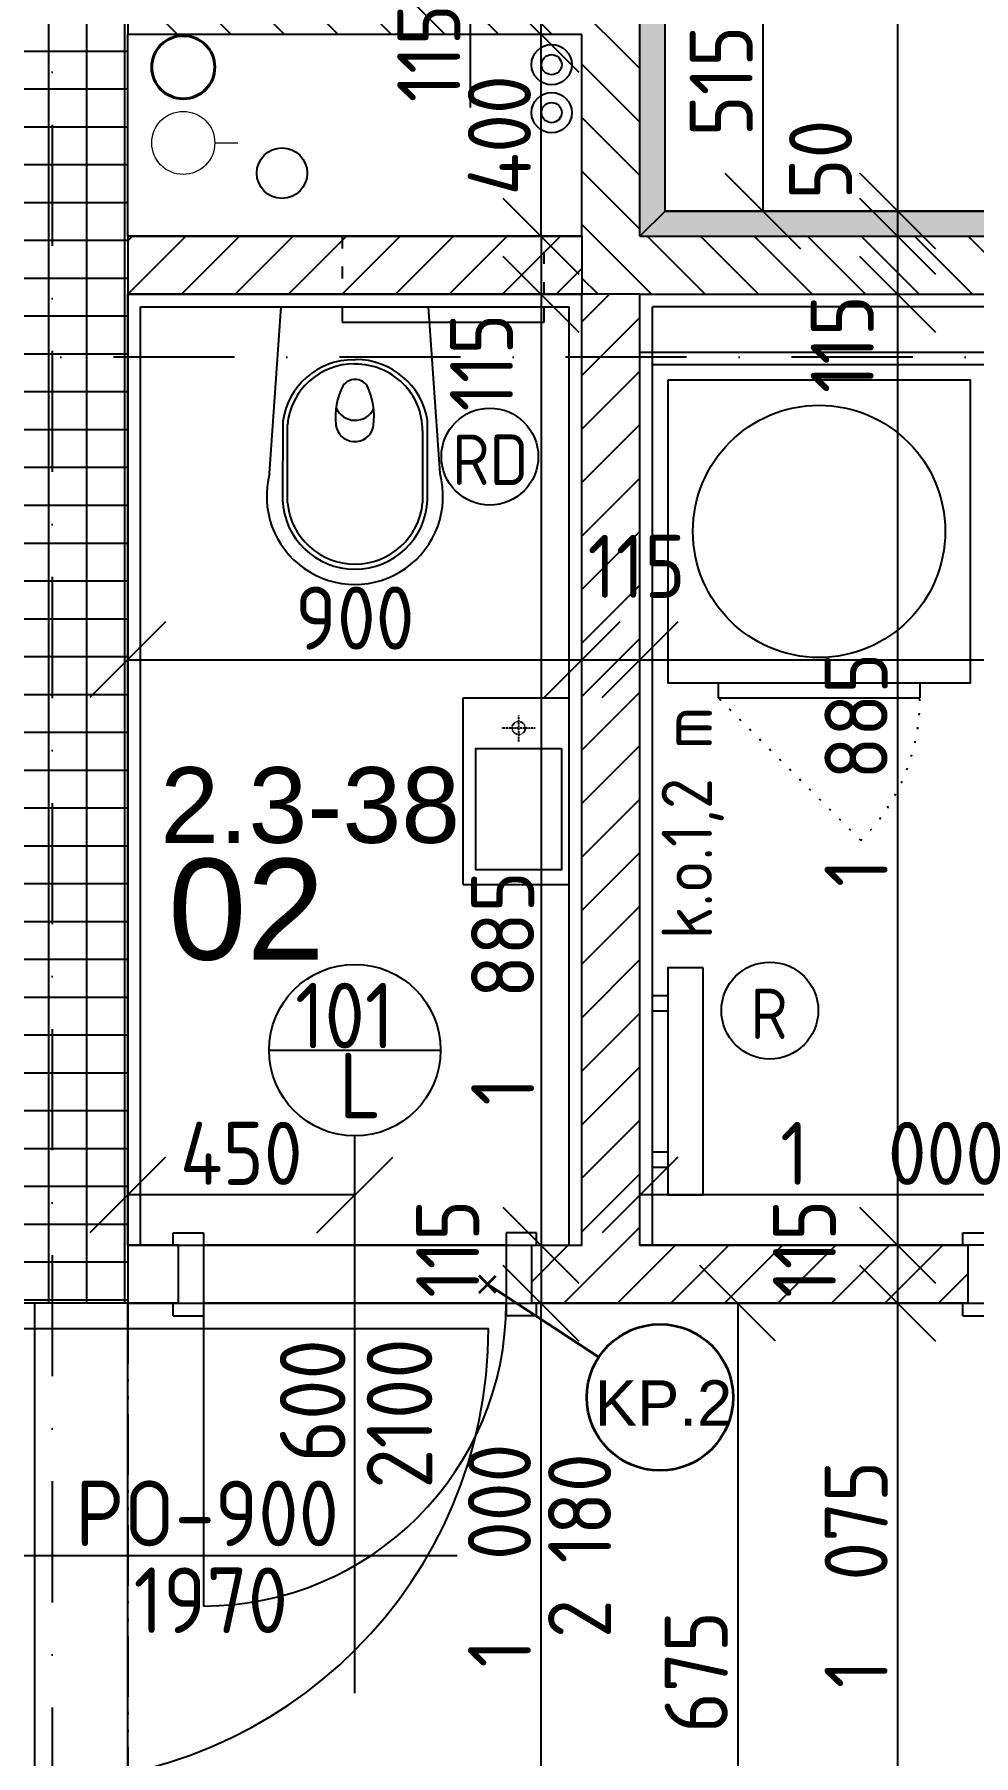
# Model space of a CAD drawing. Extents: x 4511820 to 5180432, y -1526536 to -944957.
# Drawn here: x 5109347 to 5111209, y -1206871 to -1203459 of the extents above; entities that cross this region are included whole.
import ezdxf

# ---------------------------------------------------------------- set-up
doc = ezdxf.new("R2010")
doc.units = 0
doc.header["$MEASUREMENT"] = 0
for name, pattern in [('ACAD_ISO03W100', [30, 12, -18]), ('ACAD_ISO07W100', [3.5, 0.5, -3]), ('ACAD_ISO12W100', [22, 12, -3, 0.5, -3, 0.5, -3]), ('BODKOCIARKOVANA_3', [5.6, 3, -1.3, 0, -1.3]), ('DASHED', [0.75, 0.5, -0.25])]:
    doc.linetypes.add(name, pattern=pattern)
doc.layers.get('0').update_dxf_attribs({"linetype": 'CONTINUOUS'})
doc.layers.get('Defpoints').update_dxf_attribs({"color": 61, "linetype": 'CONTINUOUS'})
for name, color, linetype in [('DVERE', 45, 'CONTINUOUS'), ('KÓTY', 4, 'CONTINUOUS'), ('MÚRY', 1, 'CONTINUOUS'), ('osi', 253, 'CONTINUOUS'), ('Plochy', 41, 'CONTINUOUS'), ('POPIS', 7, 'CONTINUOUS'), ('TENKÁ', 7, 'CONTINUOUS'), ('tzb', 153, 'CONTINUOUS'), ('Z-Kúrenie', 101, 'CONTINUOUS'), ('ZARIADENIE1', 145, 'CONTINUOUS'), ('ZARIADOVACIE', 144, 'CONTINUOUS'), ('zz-vetr', 52, 'CONTINUOUS'), ('ŠRAFY', 82, 'CONTINUOUS')]:
    doc.layers.add(name, color=color, linetype=linetype)
for name, color, linetype, lineweight in [('preklady', 74, 'CONTINUOUS', 35), ('zz-kanal-daždová', 136, 'CONTINUOUS', 40), ('zz-kanal-splaskova', 37, 'CONTINUOUS', 18)]:
    doc.layers.add(name, color=color, linetype=linetype, lineweight=lineweight)
doc.styles.add('ARIAL', font='arial.ttf')
doc.styles.add('STYLE1', font='isocp.shx')
doc.dimstyles.new('STANDARD-50', dxfattribs={"dimtxt": 125, "dimasz": 150, "dimexe": 10, "dimexo": 200, "dimgap": 20, "dimtad": 1, "dimdsep": 46, "dimlunit": 6, "dimtxsty": 'STYLE1', "dimblk1": 'OBLIQUE', "dimblk2": 'OBLIQUE', "dimsah": 1, "dimcen": 2.5, "dimse1": 1, "dimse2": 1, "dimadec": 0, "dimazin": 0, "dimtfac": 1, "dimtmove": 1, "dimatfit": 3, "dimldrblk": 'OBLIQUE', "dimfxl": 1, "dimtolj": 1, "dimtzin": 0, "dimarcsym": 0})
pattern_1 = [(45, (515270.5, 214751.965), (-53.0330086, 53.0330086), [])]

# ---------------------------------------------------------------- blocks, each defined once
blk = doc.blocks.new('pračka')
at = {"layer": 'ZARIADENIE1', "color": 8, "linetype": 'ACAD_ISO07W100', "ltscale": 8}
blk.add_line((4536136.9, -1117296.3), (4536419.7, -1117579.2), dxfattribs=at)
at = {"layer": 'ZARIADENIE1', "color": 8}
for p, q in [((4536419.7, -1117579.2), (4536019.7, -1117579.2)), ((4536019.7, -1117609.2), (4536019.7, -1117579.2)), ((4536419.7, -1117609.2), (4536419.7, -1117579.2))]:
    blk.add_line(p, q, dxfattribs=at)
blk.add_lwpolyline([(4536519.7, -1118209.2), (4536519.7, -1117609.2), (4535919.7, -1117609.2), (4535919.7, -1118209.2)], close=True, dxfattribs=at)
blk.add_circle((4536219.7, -1117909.2), 250, dxfattribs=at)
at = {"layer": 'ZARIADENIE1', "color": 8, "linetype": 'ACAD_ISO07W100', "ltscale": 8}
blk.add_arc((4536419.7, -1117579.2), 400, 135, 180, dxfattribs=at)
blk = doc.blocks.new('_OBLIQUE')
at = {"color": 0, "linetype": 'ByBlock'}
blk.add_line((-0.5, -0.5), (0.5, 0.5), dxfattribs=at)
blk = doc.blocks.new('*D28090')
at = {"layer": 'Defpoints', "color": 0}
for p in [(5110432.5, -1203859.2), (5110351.5, -1203974.2), (5110432.5, -1203974.2)]:
    blk.add_point(p, dxfattribs=at)
at = {"layer": 'KÓTY', "color": 0, "lineweight": -2}
blk.add_line((5110351.5, -1203859.2), (5110351.5, -1203974.2), dxfattribs=at)
at = {"layer": 'KÓTY', "color": 0, "linetype": 'ByBlock', "lineweight": -2, "xscale": 150, "yscale": 150, "zscale": 150}
for p, rotation in [((5110351.5, -1203859.2), 90), ((5110351.5, -1203974.2), 270)]:
    blk.add_blockref('_OBLIQUE', p, dxfattribs=dict(at, rotation=rotation))
at = {"layer": 'KÓTY', "color": 0, "insert": (5110233.5, -1204109.5), "char_height": 125, "attachment_point": 5, "rotation": 90, "style": 'STYLE1'}
blk.add_mtext('\\A1;115', dxfattribs=at)
blk = doc.blocks.new('*D28091')
at = {"layer": 'Defpoints', "color": 0}
for p in [(5110351.5, -1203459.2), (5110432.5, -1203459.2), (5110432.5, -1203859.2)]:
    blk.add_point(p, dxfattribs=at)
at = {"layer": 'KÓTY', "color": 0, "lineweight": -2}
blk.add_line((5110351.5, -1203859.2), (5110351.5, -1203459.2), dxfattribs=at)
at = {"layer": 'KÓTY', "color": 0, "linetype": 'ByBlock', "lineweight": -2, "xscale": 150, "yscale": 150, "zscale": 150}
for p, rotation in [((5110351.5, -1203459.2), 90), ((5110351.5, -1203859.2), 270)]:
    blk.add_blockref('_OBLIQUE', p, dxfattribs=dict(at, rotation=rotation))
at = {"layer": 'KÓTY', "color": 0, "insert": (5110269, -1203659.2), "char_height": 125, "attachment_point": 5, "rotation": 90, "style": 'STYLE1'}
blk.add_mtext('\\A1;400', dxfattribs=at)
blk = doc.blocks.new('*D28092')
at = {"layer": 'Defpoints', "color": 0}
for p in [(5110351.5, -1203344.2), (5110547.5, -1203344.2), (5110432.5, -1203459.2)]:
    blk.add_point(p, dxfattribs=at)
at = {"layer": 'KÓTY', "color": 0, "lineweight": -2}
for p, q in [((5110351.5, -1203459.2), (5110351.5, -1203344.2)), ((5110211.5, -1203604), (5110211.5, -1203389)), ((5110211.5, -1203389), (5110351.5, -1203401.7))]:
    blk.add_line(p, q, dxfattribs=at)
at = {"layer": 'KÓTY', "color": 0, "linetype": 'ByBlock', "lineweight": -2, "xscale": 150, "yscale": 150, "zscale": 150}
for p, rotation in [((5110351.5, -1203344.2), 90), ((5110351.5, -1203459.2), 270)]:
    blk.add_blockref('_OBLIQUE', p, dxfattribs=dict(at, rotation=rotation))
at = {"layer": 'KÓTY', "color": 0, "insert": (5110129, -1203496.5), "char_height": 125, "attachment_point": 5, "rotation": 90, "style": 'STYLE1'}
blk.add_mtext('\\A1;115', dxfattribs=at)
blk = doc.blocks.new('*D28101')
at = {"layer": 'Defpoints', "color": 0}
for p in [(5109532.5, -1203974.2), (5110432.5, -1203974.2), (5110432.5, -1204698.5)]:
    blk.add_point(p, dxfattribs=at)
at = {"layer": 'KÓTY', "color": 0, "lineweight": -2}
blk.add_line((5109532.5, -1204698.5), (5110432.5, -1204698.5), dxfattribs=at)
at = {"layer": 'KÓTY', "color": 0, "linetype": 'ByBlock', "lineweight": -2, "xscale": 150, "yscale": 150, "zscale": 150, "rotation": 180}
blk.add_blockref('_OBLIQUE', (5109532.5, -1204698.5), dxfattribs=at)
at = {"layer": 'KÓTY', "color": 0, "linetype": 'ByBlock', "lineweight": -2, "xscale": 150, "yscale": 150, "zscale": 150}
blk.add_blockref('_OBLIQUE', (5110432.5, -1204698.5), dxfattribs=at)
at = {"layer": 'KÓTY', "color": 0, "insert": (5109982.5, -1204616), "char_height": 125, "attachment_point": 5, "style": 'STYLE1'}
blk.add_mtext('\\A1;900', dxfattribs=at)
blk = doc.blocks.new('*D28102')
at = {"layer": 'Defpoints', "color": 0}
for p in [(5110432.5, -1204698.5), (5110547.5, -1204698.5), (5110547.5, -1204698.5)]:
    blk.add_point(p, dxfattribs=at)
at = {"layer": 'KÓTY', "color": 0, "lineweight": -2}
blk.add_line((5110432.5, -1204698.5), (5110547.5, -1204698.5), dxfattribs=at)
at = {"layer": 'KÓTY', "color": 0, "linetype": 'ByBlock', "lineweight": -2, "xscale": 150, "yscale": 150, "zscale": 150, "rotation": 180}
blk.add_blockref('_OBLIQUE', (5110432.5, -1204698.5), dxfattribs=at)
at = {"layer": 'KÓTY', "color": 0, "linetype": 'ByBlock', "lineweight": -2, "xscale": 150, "yscale": 150, "zscale": 150}
blk.add_blockref('_OBLIQUE', (5110547.5, -1204698.5), dxfattribs=at)
at = {"layer": 'KÓTY', "color": 0, "insert": (5110540.8, -1204513.5), "char_height": 125, "attachment_point": 5, "style": 'STYLE1'}
blk.add_mtext('\\A1;115', dxfattribs=at)
blk = doc.blocks.new('*D28103')
at = {"layer": 'Defpoints', "color": 0}
for p in [(5110547.5, -1204698.5), (5112797.5, -1204698.5), (5112797.5, -1204698.5)]:
    blk.add_point(p, dxfattribs=at)
at = {"layer": 'KÓTY', "color": 0, "lineweight": -2}
blk.add_line((5110547.5, -1204698.5), (5112797.5, -1204698.5), dxfattribs=at)
at = {"layer": 'KÓTY', "color": 0, "linetype": 'ByBlock', "lineweight": -2, "xscale": 150, "yscale": 150, "zscale": 150, "rotation": 180}
blk.add_blockref('_OBLIQUE', (5110547.5, -1204698.5), dxfattribs=at)
at = {"layer": 'KÓTY', "color": 0, "linetype": 'ByBlock', "lineweight": -2, "xscale": 150, "yscale": 150, "zscale": 150}
blk.add_blockref('_OBLIQUE', (5112797.5, -1204698.5), dxfattribs=at)
at = {"layer": 'KÓTY', "color": 0, "insert": (5111672.5, -1204616), "char_height": 125, "attachment_point": 5, "style": 'STYLE1'}
blk.add_mtext('\\A1;2ﾠ250', dxfattribs=at)
blk = doc.blocks.new('*D28118')
at = {"layer": 'Defpoints', "color": 0}
for p in [(5109532.5, -1205642.4), (5109982.5, -1205642.4), (5109532.5, -1205759.5)]:
    blk.add_point(p, dxfattribs=at)
at = {"layer": 'KÓTY', "color": 0, "lineweight": -2}
blk.add_line((5109982.5, -1205759.5), (5109532.5, -1205759.5), dxfattribs=at)
at = {"layer": 'KÓTY', "color": 0, "linetype": 'ByBlock', "lineweight": -2, "xscale": 150, "yscale": 150, "zscale": 150, "rotation": 180}
blk.add_blockref('_OBLIQUE', (5109532.5, -1205759.5), dxfattribs=at)
at = {"layer": 'KÓTY', "color": 0, "linetype": 'ByBlock', "lineweight": -2, "xscale": 150, "yscale": 150, "zscale": 150}
blk.add_blockref('_OBLIQUE', (5109982.5, -1205759.5), dxfattribs=at)
at = {"layer": 'KÓTY', "color": 0, "insert": (5109757.5, -1205677), "char_height": 125, "attachment_point": 5, "style": 'STYLE1'}
blk.add_mtext('\\A1;450', dxfattribs=at)
blk = doc.blocks.new('*D28119')
at = {"layer": 'Defpoints', "color": 0}
for p in [(5110547.5, -1205642.4), (5111547.5, -1205642.4), (5110547.5, -1205759.5)]:
    blk.add_point(p, dxfattribs=at)
at = {"layer": 'KÓTY', "color": 0, "lineweight": -2}
blk.add_line((5111547.5, -1205759.5), (5110547.5, -1205759.5), dxfattribs=at)
at = {"layer": 'KÓTY', "color": 0, "linetype": 'ByBlock', "lineweight": -2, "xscale": 150, "yscale": 150, "zscale": 150, "rotation": 180}
blk.add_blockref('_OBLIQUE', (5110547.5, -1205759.5), dxfattribs=at)
at = {"layer": 'KÓTY', "color": 0, "linetype": 'ByBlock', "lineweight": -2, "xscale": 150, "yscale": 150, "zscale": 150}
blk.add_blockref('_OBLIQUE', (5111547.5, -1205759.5), dxfattribs=at)
at = {"layer": 'KÓTY', "color": 0, "insert": (5111047.5, -1205677), "char_height": 125, "attachment_point": 5, "style": 'STYLE1'}
blk.add_mtext('\\A1;1ﾠ000', dxfattribs=at)
blk = doc.blocks.new('*D28123')
at = {"layer": 'Defpoints', "color": 0}
for p in [(5110432.5, -1205859.2), (5110351.5, -1205974.2), (5110432.5, -1205974.2)]:
    blk.add_point(p, dxfattribs=at)
at = {"layer": 'KÓTY', "color": 0, "lineweight": -2}
blk.add_line((5110351.5, -1205859.2), (5110351.5, -1205974.2), dxfattribs=at)
at = {"layer": 'KÓTY', "color": 0, "linetype": 'ByBlock', "lineweight": -2, "xscale": 150, "yscale": 150, "zscale": 150}
for p, rotation in [((5110351.5, -1205859.2), 90), ((5110351.5, -1205974.2), 270)]:
    blk.add_blockref('_OBLIQUE', p, dxfattribs=dict(at, rotation=rotation))
at = {"layer": 'KÓTY', "color": 0, "insert": (5110166.5, -1205866), "char_height": 125, "attachment_point": 5, "rotation": 90, "style": 'STYLE1'}
blk.add_mtext('\\A1;115', dxfattribs=at)
blk = doc.blocks.new('*D28124')
at = {"layer": 'Defpoints', "color": 0}
for p in [(5110822.5, -1205974.2), (5110741.5, -1207649.2), (5110741.5, -1207649.2)]:
    blk.add_point(p, dxfattribs=at)
at = {"layer": 'KÓTY', "color": 0, "lineweight": -2}
blk.add_line((5110741.5, -1205974.2), (5110741.5, -1207649.2), dxfattribs=at)
at = {"layer": 'KÓTY', "color": 0, "linetype": 'ByBlock', "lineweight": -2, "xscale": 150, "yscale": 150, "zscale": 150}
for p, rotation in [((5110741.5, -1205974.2), 90), ((5110741.5, -1207649.2), 270)]:
    blk.add_blockref('_OBLIQUE', p, dxfattribs=dict(at, rotation=rotation))
at = {"layer": 'KÓTY', "color": 0, "insert": (5110659, -1206811.7), "char_height": 125, "attachment_point": 5, "rotation": 90, "style": 'STYLE1'}
blk.add_mtext('\\A1;1ﾠ675', dxfattribs=at)
blk = doc.blocks.new('*D28157')
at = {"layer": 'Defpoints', "color": 0}
for p in [(5111058.5, -1205974.2), (5111417.5, -1205974.2), (5111417.5, -1207049.2)]:
    blk.add_point(p, dxfattribs=at)
at = {"layer": 'KÓTY', "color": 0, "lineweight": -2}
blk.add_line((5111058.5, -1207049.2), (5111058.5, -1205974.2), dxfattribs=at)
at = {"layer": 'KÓTY', "color": 0, "linetype": 'ByBlock', "lineweight": -2, "xscale": 150, "yscale": 150, "zscale": 150}
for p, rotation in [((5111058.5, -1205974.2), 90), ((5111058.5, -1207049.2), 270)]:
    blk.add_blockref('_OBLIQUE', p, dxfattribs=dict(at, rotation=rotation))
at = {"layer": 'KÓTY', "color": 0, "insert": (5110976, -1206511.7), "char_height": 125, "attachment_point": 5, "rotation": 90, "style": 'STYLE1'}
blk.add_mtext('\\A1;1ﾠ075', dxfattribs=at)
blk = doc.blocks.new('*D28158')
at = {"layer": 'Defpoints', "color": 0}
for p in [(5111058.5, -1205859.2), (5111061.7, -1205859.2), (5111417.5, -1205974.2)]:
    blk.add_point(p, dxfattribs=at)
at = {"layer": 'KÓTY', "color": 0, "lineweight": -2}
blk.add_line((5111058.5, -1205974.2), (5111058.5, -1205859.2), dxfattribs=at)
at = {"layer": 'KÓTY', "color": 0, "linetype": 'ByBlock', "lineweight": -2, "xscale": 150, "yscale": 150, "zscale": 150}
for p, rotation in [((5111058.5, -1205859.2), 90), ((5111058.5, -1205974.2), 270)]:
    blk.add_blockref('_OBLIQUE', p, dxfattribs=dict(at, rotation=rotation))
at = {"layer": 'KÓTY', "color": 0, "insert": (5110873.5, -1205866), "char_height": 125, "attachment_point": 5, "rotation": 90, "style": 'STYLE1'}
blk.add_mtext('\\A1;115', dxfattribs=at)
blk = doc.blocks.new('*D28159')
at = {"layer": 'Defpoints', "color": 0}
for p in [(5111058.5, -1203974.2), (5111061.7, -1203974.2), (5111061.7, -1205859.2)]:
    blk.add_point(p, dxfattribs=at)
at = {"layer": 'KÓTY', "color": 0, "lineweight": -2}
blk.add_line((5111058.5, -1205859.2), (5111058.5, -1203974.2), dxfattribs=at)
at = {"layer": 'KÓTY', "color": 0, "linetype": 'ByBlock', "lineweight": -2, "xscale": 150, "yscale": 150, "zscale": 150}
for p, rotation in [((5111058.5, -1203974.2), 90), ((5111058.5, -1205859.2), 270)]:
    blk.add_blockref('_OBLIQUE', p, dxfattribs=dict(at, rotation=rotation))
at = {"layer": 'KÓTY', "color": 0, "insert": (5110976, -1204916.7), "char_height": 125, "attachment_point": 5, "rotation": 90, "style": 'STYLE1'}
blk.add_mtext('\\A1;1ﾠ885', dxfattribs=at)
blk = doc.blocks.new('*D28160')
at = {"layer": 'Defpoints', "color": 0}
for p in [(5111058.5, -1203859.2), (5111061.7, -1203859.2), (5111061.7, -1203974.2)]:
    blk.add_point(p, dxfattribs=at)
at = {"layer": 'KÓTY', "color": 0, "lineweight": -2}
blk.add_line((5111058.5, -1203974.2), (5111058.5, -1203859.2), dxfattribs=at)
at = {"layer": 'KÓTY', "color": 0, "linetype": 'ByBlock', "lineweight": -2, "xscale": 150, "yscale": 150, "zscale": 150}
for p, rotation in [((5111058.5, -1203859.2), 90), ((5111058.5, -1203974.2), 270)]:
    blk.add_blockref('_OBLIQUE', p, dxfattribs=dict(at, rotation=rotation))
at = {"layer": 'KÓTY', "color": 0, "insert": (5110948.5, -1204073), "char_height": 125, "attachment_point": 5, "rotation": 90, "style": 'STYLE1'}
blk.add_mtext('\\A1;115', dxfattribs=at)
blk = doc.blocks.new('*D28161')
at = {"layer": 'Defpoints', "color": 0}
for p in [(5111058.5, -1203809.2), (5111061.7, -1203809.2), (5111061.7, -1203859.2)]:
    blk.add_point(p, dxfattribs=at)
at = {"layer": 'KÓTY', "color": 0, "lineweight": -2}
blk.add_line((5111058.5, -1203859.2), (5111058.5, -1203809.2), dxfattribs=at)
at = {"layer": 'KÓTY', "color": 0, "linetype": 'ByBlock', "lineweight": -2, "xscale": 150, "yscale": 150, "zscale": 150}
for p, rotation in [((5111058.5, -1203809.2), 90), ((5111058.5, -1203859.2), 270)]:
    blk.add_blockref('_OBLIQUE', p, dxfattribs=dict(at, rotation=rotation))
at = {"layer": 'KÓTY', "color": 0, "insert": (5110905.5, -1203707.5), "char_height": 125, "attachment_point": 5, "rotation": 90, "style": 'STYLE1'}
blk.add_mtext('\\A1;50', dxfattribs=at)
blk = doc.blocks.new('*D28162')
at = {"layer": 'Defpoints', "color": 0}
for p in [(5111058.5, -1202039.2), (5111061.7, -1202039.2), (5111061.7, -1203809.2)]:
    blk.add_point(p, dxfattribs=at)
at = {"layer": 'KÓTY', "color": 0, "lineweight": -2}
blk.add_line((5111058.5, -1203809.2), (5111058.5, -1202039.2), dxfattribs=at)
at = {"layer": 'KÓTY', "color": 0, "linetype": 'ByBlock', "lineweight": -2, "xscale": 150, "yscale": 150, "zscale": 150}
for p, rotation in [((5111058.5, -1202039.2), 90), ((5111058.5, -1203809.2), 270)]:
    blk.add_blockref('_OBLIQUE', p, dxfattribs=dict(at, rotation=rotation))
at = {"layer": 'KÓTY', "color": 0, "insert": (5110976, -1202924.2), "char_height": 125, "attachment_point": 5, "rotation": 90, "style": 'STYLE1'}
blk.add_mtext('\\A1;1ﾠ770', dxfattribs=at)
blk = doc.blocks.new('*D28168')
at = {"layer": 'Defpoints', "color": 0}
for p in [(5110597.5, -1203294.2), (5110597.5, -1203809.2), (5110791, -1203809.2)]:
    blk.add_point(p, dxfattribs=at)
at = {"layer": 'KÓTY', "color": 0, "lineweight": -2}
blk.add_line((5110791, -1203294.2), (5110791, -1203809.2), dxfattribs=at)
at = {"layer": 'KÓTY', "color": 0, "linetype": 'ByBlock', "lineweight": -2, "xscale": 150, "yscale": 150, "zscale": 150}
for p, rotation in [((5110791, -1203294.2), 90), ((5110791, -1203809.2), 270)]:
    blk.add_blockref('_OBLIQUE', p, dxfattribs=dict(at, rotation=rotation))
at = {"layer": 'KÓTY', "color": 0, "insert": (5110708.5, -1203551.7), "char_height": 125, "attachment_point": 5, "rotation": 90, "style": 'STYLE1'}
blk.add_mtext('\\A1;515', dxfattribs=at)
blk = doc.blocks.new('*D28174')
at = {"layer": 'Defpoints', "color": 0}
for p in [(5109532.5, -1205974.2), (5110351.5, -1205974.2), (5109532.5, -1206974.2)]:
    blk.add_point(p, dxfattribs=at)
at = {"layer": 'KÓTY', "color": 0, "lineweight": -2}
blk.add_line((5110351.5, -1206974.2), (5110351.5, -1205974.2), dxfattribs=at)
at = {"layer": 'KÓTY', "color": 0, "linetype": 'ByBlock', "lineweight": -2, "xscale": 150, "yscale": 150, "zscale": 150}
for p, rotation in [((5110351.5, -1205974.2), 90), ((5110351.5, -1206974.2), 270)]:
    blk.add_blockref('_OBLIQUE', p, dxfattribs=dict(at, rotation=rotation))
at = {"layer": 'KÓTY', "color": 0, "insert": (5110269, -1206474.2), "char_height": 125, "attachment_point": 5, "rotation": 90, "style": 'STYLE1'}
blk.add_mtext('\\A1;1ﾠ000', dxfattribs=at)
blk = doc.blocks.new('*D31531')
at = {"layer": 'Defpoints', "color": 0}
for p in [(5110407.2, -1203974.2), (5110351.5, -1205859.2), (5110432.5, -1205859.2)]:
    blk.add_point(p, dxfattribs=at)
at = {"layer": 'KÓTY', "color": 0, "lineweight": -2}
blk.add_line((5110351.5, -1203974.2), (5110351.5, -1205859.2), dxfattribs=at)
at = {"layer": 'KÓTY', "color": 0, "linetype": 'ByBlock', "lineweight": -2, "xscale": 150, "yscale": 150, "zscale": 150}
for p, rotation in [((5110351.5, -1203974.2), 90), ((5110351.5, -1205859.2), 270)]:
    blk.add_blockref('_OBLIQUE', p, dxfattribs=dict(at, rotation=rotation))
at = {"layer": 'KÓTY', "color": 0, "insert": (5110275.5, -1205350), "char_height": 125, "attachment_point": 5, "rotation": 90, "style": 'STYLE1'}
blk.add_mtext('\\A1;1ﾠ885', dxfattribs=at)

msp = doc.modelspace()

# ---------------------------------------------------------------- hatches: boundary and pattern name
at = {"layer": 'ŠRAFY', "ltscale": 0.25}
h = msp.add_hatch(dxfattribs=at)
h.set_pattern_fill('ANSI37', color=256, scale=600, angle=45)
h.set_pattern_definition([(90, (-3307273.674, 579782.7), (-75, 1e-14), []), (180, (-3307273.674, 579782.7), (-1e-14, -75), [])])
h.paths.add_polyline_path([(5109347.5, -1205974.226), (5109532.5, -1205974.226), (5109532.5, -1205859.226), (5109532.5, -1203974.226), (5109532.5, -1203859.226), (5109532.5, -1203459.226), (5109532.5, -1203294.226), (5109532.5, -1203224.226), (5109347.5, -1203224.226), (5109347.5, -1203169.226), (5109232.5, -1203169.226), (5109232.5, -1205974.226)])
at = {"layer": 'ŠRAFY'}
h = msp.add_hatch(dxfattribs=at)
h.set_pattern_fill('DOTS', color=256, scale=250, angle=90)
h.set_pattern_definition([(90, (0, -89070.035), (-15.625, 7.8125), [0, -15.625])])
h.paths.add_polyline_path([(5110547.5, -1203859.226), (5112912.5, -1203859.226), (5112962.5, -1203809.226), (5110597.5, -1203809.226), (5110597.5, -1203294.226), (5110547.5, -1203344.226)])
at = {"layer": 'ŠRAFY', "ltscale": 0.25}
h = msp.add_hatch(dxfattribs=at)
h.set_pattern_fill('ANSI31', color=256, scale=600, angle=90, style=0)
h.set_pattern_definition([(135, (-2904913.184, 133592.89), (-53.0330086, -53.0330086), [])])
h.paths.add_polyline_path([(5109532.5, -1203459.226), (5110432.5, -1203459.226), (5110432.5, -1203859.226), (5110432.5, -1203974.226), (5110547.5, -1203974.226), (5112797.5, -1203974.226), (5112797.5, -1205284.226), (5112912.5, -1205284.226), (5115872.5, -1205284.226), (5115872.5, -1205169.226), (5112912.5, -1205169.226), (5112912.5, -1203859.226), (5110547.5, -1203859.226), (5110547.5, -1203344.226), (5109532.5, -1203344.226)])
h = msp.add_hatch(dxfattribs=at)
h.set_pattern_fill('ANSI31', color=256, scale=600, style=0)
h.set_pattern_definition(pattern_1)
h.paths.add_polyline_path([(5110432.5, -1203974.226), (5110432.5, -1203859.226), (5109532.5, -1203859.226), (5109532.5, -1203974.226), (5110267.5, -1203974.226)])
h = msp.add_hatch(dxfattribs=at)
h.set_pattern_fill('ANSI31', color=256, scale=600, style=0)
h.set_pattern_definition(pattern_1)
h.paths.add_polyline_path([(5110432.5, -1203974.226), (5110432.5, -1205859.226), (5110332.5, -1205859.226), (5110332.5, -1205974.226), (5111197.5, -1205974.226), (5111197.5, -1205859.226), (5110547.5, -1205859.226), (5110547.5, -1203974.226)])

# ---------------------------------------------------------------- linework, layer by layer
at = {"layer": 'Defpoints'}
msp.add_line((5110597.5, -1203809.226), (5110547.5, -1203859.226), dxfattribs=at)
at = {"layer": 'DVERE', "ltscale": 0.25}
for p, q in [((5109812.5, -1205472.398), (5110152.5, -1205472.398)), ((5109982.5, -1206747.054), (5109982.5, -1205642.398)), ((5109622.5, -1205834.226), (5109682.5, -1205834.226)), ((5109622.5, -1205859.226), (5109622.5, -1205834.226)), ((5109682.5, -1205834.226), (5109682.5, -1205999.226)), ((5110342.5, -1205834.226), (5110282.5, -1205834.226)), ((5110282.5, -1205834.226), (5110282.5, -1205999.226)), ((5110342.5, -1205859.226), (5110342.5, -1205834.226)), ((5111187.5, -1205859.226), (5111187.5, -1205834.226)), ((5111187.5, -1205834.226), (5111247.5, -1205834.226)), ((5110282.5, -1205859.226), (5109682.5, -1205859.226)), ((5109622.5, -1205999.226), (5109622.5, -1205974.226)), ((5110282.5, -1205974.226), (5109682.5, -1205974.226)), ((5109682.5, -1205974.226), (5109682.5, -1206574.226)), ((5110342.5, -1205999.226), (5110342.5, -1205974.226)), ((5111187.5, -1205999.226), (5111187.5, -1205974.226)), ((5109622.5, -1205999.226), (5109682.5, -1205999.226)), ((5110342.5, -1205999.226), (5110282.5, -1205999.226)), ((5111187.5, -1205999.226), (5111247.5, -1205999.226)), ((5108782.672, -1206474.226), (5110185.328, -1206474.226))]:
    msp.add_line(p, q, dxfattribs=at)
at = {"layer": 'DVERE'}
for q in [(5109347.5, -1206924.226), (5110247.5, -1206024.226)]:
    msp.add_line((5109347.5, -1206024.226), q, dxfattribs=at)
at = {"layer": 'DVERE', "ltscale": 0.25}
msp.add_circle((5109982.5, -1205472.398), 170, dxfattribs=at)
msp.add_arc((5109682.5, -1205974.226), 600, 270, 0, dxfattribs=at)
at = {"layer": 'DVERE'}
msp.add_arc((5109347.5, -1206024.226), 900, 270, 0, dxfattribs=at)
at = {"layer": 'MÚRY'}
for p, q in [((5110597.5, -1203809.226), (5110597.5, -1203294.226)), ((5110432.5, -1203459.226), (5109532.5, -1203459.226)), ((5110432.5, -1203859.226), (5110432.5, -1203459.226)), ((5110597.5, -1203809.226), (5112962.5, -1203809.226)), ((5110267.5, -1203974.226), (5110432.5, -1203974.226)), ((5110547.5, -1203974.226), (5112797.5, -1203974.226)), ((5109532.5, -1205974.226), (5109347.5, -1205974.226)), ((5109347.5, -1205974.226), (5109347.5, -1206024.226)), ((5109232.5, -1206024.226), (5109347.5, -1206024.226))]:
    msp.add_line(p, q, dxfattribs=at)
at = {"layer": 'MÚRY', "ltscale": 0.25}
for p, q in [((5109532.5, -1203859.226), (5109532.5, -1203459.226)), ((5110432.5, -1203859.226), (5109532.5, -1203859.226)), ((5109532.5, -1203859.226), (5110432.5, -1203859.226)), ((5109532.5, -1205859.226), (5109532.5, -1203974.226)), ((5109532.5, -1203974.226), (5110432.5, -1203974.226)), ((5110432.5, -1204374.226), (5110432.5, -1203974.226)), ((5110432.5, -1205859.226), (5110432.5, -1203974.226)), ((5110547.5, -1205859.226), (5110547.5, -1203974.226)), ((5110432.5, -1205859.226), (5110432.5, -1204489.226)), ((5109632.5, -1205859.226), (5109532.5, -1205859.226)), ((5109632.5, -1205859.226), (5109632.5, -1205974.226)), ((5110332.5, -1205859.226), (5110332.5, -1205974.226)), ((5110332.5, -1205859.226), (5110432.5, -1205859.226)), ((5110547.5, -1205859.226), (5111197.5, -1205859.226)), ((5111197.5, -1205859.226), (5111197.5, -1205974.226)), ((5109632.5, -1205974.226), (5109532.5, -1205974.226)), ((5111197.5, -1205974.226), (5110332.5, -1205974.226))]:
    msp.add_line(p, q, dxfattribs=at)
at = {"layer": 'osi', "linetype": 'BODKOCIARKOVANA_3', "ltscale": 80}
for p, q in [((5109382.5, -1198261.132), (5109382.5, -1230189.035)), ((5157242.5, -1204099.226), (5093572.5, -1204099.226))]:
    msp.add_line(p, q, dxfattribs=at)
at = {"layer": 'Plochy'}
for points in [[(5109532.5, -1203294.226), (5109532.5, -1202039.226), (5112982.5, -1202039.226), (5112982.5, -1202674.226), (5115872.5, -1202674.226), (5115872.5, -1203864.226), (5116172.5, -1203864.226), (5116172.5, -1205119.226), (5112962.5, -1205119.226), (5112962.5, -1203809.226), (5110597.5, -1203809.226), (5110597.5, -1203294.226)], [(5110432.5, -1203974.226), (5109532.5, -1203974.226), (5109532.5, -1205859.226), (5110432.5, -1205859.226)], [(5110547.5, -1204089.226), (5112797.5, -1204089.226), (5112797.5, -1205859.226), (5110547.5, -1205859.226)], [(5109532.5, -1207649.226), (5109532.5, -1205974.226), (5112797.5, -1205974.226), (5112797.5, -1207049.226), (5111417.5, -1207049.226), (5111417.5, -1207649.226)]]:
    msp.add_lwpolyline(points, close=True, dxfattribs=at)
at = {"layer": 'preklady'}
for p, q in [((5110228.883, -1205953.152), (5110262.117, -1205919.918)), ((5110262.118, -1205953.152), (5110228.884, -1205919.918)), ((5110245.501, -1205936.535), (5110465.953, -1206081.07))]:
    msp.add_line(p, q, dxfattribs=at)
at = {"layer": 'preklady', "ltscale": 0.25}
msp.add_circle((5110587.215, -1206160.573), 145, dxfattribs=at)
at = {"layer": 'TENKÁ'}
for p, q in [((5109532.5, -1203294.226), (5109532.5, -1203459.226)), ((5110547.5, -1203859.226), (5110547.5, -1203344.226)), ((5110547.5, -1203859.226), (5112912.5, -1203859.226)), ((5109347.5, -1205974.226), (5109232.5, -1205974.226))]:
    msp.add_line(p, q, dxfattribs=at)
at = {"layer": 'TENKÁ', "ltscale": 0.25}
for p, q in [((5109532.5, -1203859.226), (5109532.5, -1203974.226)), ((5110432.5, -1203859.226), (5110432.5, -1203974.226)), ((5110547.5, -1203974.226), (5110432.5, -1203974.226)), ((5109557.5, -1205859.226), (5109557.5, -1203999.226)), ((5109557.5, -1203999.226), (5110407.5, -1203999.226)), ((5110407.5, -1205859.226), (5110407.5, -1203999.226)), ((5110572.5, -1205859.226), (5110572.5, -1203999.226)), ((5112772.5, -1203999.226), (5110572.5, -1203999.226)), ((5112772.5, -1204114.226), (5110572.5, -1204114.226)), ((5109532.5, -1205859.226), (5109532.5, -1205974.226))]:
    msp.add_line(p, q, dxfattribs=at)
at = {"layer": 'TENKÁ', "linetype": 'ACAD_ISO12W100', "ltscale": 10}
msp.add_line((5109532.5, -1205974.226), (5109532.5, -1206974.226), dxfattribs=at)
at = {"layer": 'tzb', "linetype": 'ACAD_ISO03W100', "ltscale": 2}
for p, q in [((5109957.5, -1203859.226), (5109957.5, -1203974.226)), ((5110357.5, -1203974.226), (5110357.5, -1203859.226))]:
    msp.add_line(p, q, dxfattribs=at)
at = {"layer": 'tzb'}
for p, q in [((5109957.5, -1203999.226), (5109957.5, -1204029.226)), ((5110357.5, -1204029.226), (5110357.5, -1203999.226)), ((5109957.5, -1204029.226), (5110357.5, -1204029.226))]:
    msp.add_line(p, q, dxfattribs=at)
msp.add_circle((5110250.019, -1204295.963), 96, dxfattribs=at)
at = {"layer": 'Z-Kúrenie', "linetype": 'Continuous'}
for p, q in [((5110572.5, -1205364.226), (5110602.5, -1205364.226)), ((5110572.5, -1205394.226), (5110602.5, -1205394.226)), ((5110572.5, -1205674.226), (5110602.5, -1205674.226)), ((5110572.5, -1205704.226), (5110602.5, -1205704.226))]:
    msp.add_line(p, q, dxfattribs=at)
msp.add_lwpolyline([(5110672.5, -1205309.226), (5110602.5, -1205309.226), (5110602.5, -1205759.226), (5110672.5, -1205759.226)], close=True, dxfattribs=at)
at = {"layer": 'Z-Kúrenie'}
for centre, radius in [((5110372.5, -1203519.226), 40), ((5110372.5, -1203519.226), 20), ((5110372.5, -1203614.226), 40), ((5110372.5, -1203614.226), 20)]:
    msp.add_circle(centre, radius, dxfattribs=at)
at = {"layer": 'Z-Kúrenie', "linetype": 'Continuous'}
msp.add_circle((5110804.916, -1205393.971), 96, dxfattribs=at)
at = {"layer": 'ZARIADOVACIE'}
for p, q in [((5109813.687, -1204329.224), (5109836.763, -1203999.226)), ((5110151.313, -1204329.225), (5110128.237, -1203999.226)), ((5109839.955, -1204226.36), (5109838.829, -1204381.516)), ((5109848.853, -1204387.69), (5109848.853, -1204233.029)), ((5110116.863, -1204244.869), (5110116.863, -1204387.69)), ((5110126.718, -1204381.516), (5110126.718, -1204224.107))]:
    msp.add_line(p, q, dxfattribs=at)
at = {"layer": 'ZARIADOVACIE', "linetype": 'Continuous'}
for p, q in [((5109980.801, -1204104.106), (5109983.618, -1204103.542)), ((5109982.5, -1204112.194), (5109983.396, -1204113.016)), ((5110019.064, -1204238.224), (5110019.226, -1204234.514)), ((5110197.5, -1205144.226), (5110197.5, -1204774.226)), ((5110197.5, -1204774.226), (5110407.5, -1204774.226)), ((5110197.5, -1205144.226), (5110407.5, -1205144.226))]:
    msp.add_line(p, q, dxfattribs=at)
at = {"layer": 'ZARIADOVACIE', "linetype": 'DASHED'}
for p, q in [((5110306.938, -1204809.327), (5110306.938, -1204861.361)), ((5110339.802, -1204833.975), (5110274.075, -1204833.975))]:
    msp.add_line(p, q, dxfattribs=at)
at = {"layer": 'ZARIADOVACIE', "linetype": 'Continuous'}
msp.add_lwpolyline([(5110391.774, -1204874.795), (5110391.774, -1205115.122), (5110222.102, -1205115.122), (5110222.102, -1204874.795)], close=True, dxfattribs=at)
at = {"layer": 'ZARIADOVACIE', "linetype": 'DASHED'}
msp.add_circle((5110307.252, -1204833.974), 12.931, dxfattribs=at)
at = {"layer": 'ZARIADOVACIE', "linetype": 'Continuous'}
for centre, radius, start, end in [((5109979.448, -1204244.807), 140.707, 89.449007, 172.467037), ((5109981.569, -1204245.492), 133.3, 89.600093, 174.635422), ((5109983.937, -1204248.37), 144.828, 9.644186, 90.125906), ((5109982.996, -1204172.934), 29.701, 35.733795, 143.655963), ((5109984.98, -1204244.89), 131.883, 0.009129, 90.688221), ((5110078.274, -1204217.143), 134.275, 152.591351, 186.76835), ((5109882.387, -1204215.135), 138.205, 351.939221, 25.522023), ((5109983.068, -1204182.823), 41.261, 203.590956, 333.232972), ((5109982.5, -1204228.539), 37.825, 186.725682, 345.163801), ((5109982.5, -1204374.458), 174.768, 164.999903, 14.999834), ((5109982.773, -1204375.142), 144.085, 182.535471, 357.464529), ((5109982.858, -1204374.582), 134.645, 185.586614, 354.413386)]:
    msp.add_arc(centre, radius, start, end, dxfattribs=at)
at = {"layer": 'zz-kanal-daždová'}
msp.add_circle((5109642.5, -1203524.226), 62.5, dxfattribs=at)
at = {"layer": 'zz-kanal-splaskova'}
msp.add_line((5109705, -1203674.226), (5109750.5, -1203674.226), dxfattribs=at)
msp.add_circle((5109642.5, -1203674.226), 62.5, dxfattribs=at)
at = {"layer": 'zz-vetr'}
msp.add_circle((5109838.075, -1203734.226), 50, dxfattribs=at)

# ---------------------------------------------------------------- block references
at = {"layer": 'TENKÁ', "rotation": 180}
msp.add_blockref('pračka', (9647122.247, -2322353.418), dxfattribs=at)

# ---------------------------------------------------------------- texts
at = {"layer": 'DVERE', "style": 'STYLE1'}
for s, p in [('101', (5109863.97, -1205468.898)), ('L', (5109950.97, -1205607.535))]:
    msp.add_text(s, height=130, dxfattribs=at).set_placement(p)
at = {"layer": 'KÓTY', "insert": (5110427.957, -1206454.64), "char_height": 125, "attachment_point": 5, "rotation": 90, "style": 'STYLE1'}
msp.add_mtext('\\A1;2 180', dxfattribs=at)
at = {"layer": 'POPIS', "lineweight": 40, "ltscale": 0.25, "style": 'ARIAL'}
for s, height, p in [('2.3-38', 150, (5109596.911, -1205061.614)), ('02', 200, (5109612.329, -1205293.114))]:
    msp.add_text(s, height=height, dxfattribs=at).set_placement(p)
at = {"layer": 'preklady', "linetype": 'Continuous', "lineweight": 20, "style": 'ARIAL'}
msp.add_text('KP.2', height=90, dxfattribs=at).set_placement((5110457.951, -1206216.829))
at = {"layer": 'TENKÁ', "linetype": 'Continuous', "style": 'STYLE1'}
for s, height, p in [('k.o.1,2 m', 100, (5110690.448, -1205252.51)), ('600', 130, (5109963.917, -1206289.969)), ('2100', 130, (5110136.024, -1206341.743))]:
    msp.add_text(s, height=height, rotation=90, dxfattribs=at).set_placement(p)
for s, p in [('PO-900', (5109428.852, -1206455.643)), ('1970', (5109543.983, -1206627.75))]:
    msp.add_text(s, height=130, dxfattribs=at).set_placement(p)
at = {"layer": 'tzb', "style": 'STYLE1'}
msp.add_text('RD', height=100, dxfattribs=at).set_placement((5110175.391, -1204352.162))
at = {"layer": 'Z-Kúrenie', "linetype": 'Continuous', "style": 'STYLE1'}
msp.add_text('R', height=100, dxfattribs=at).set_placement((5110766.288, -1205450.17))

# ---------------------------------------------------------------- dimensions: what is measured, and where the dimension line sits
at = {"layer": 'KÓTY'}
for base, p1, p2, picture, middle in [((5111058.5, -1202039.226), (5111061.691, -1203809.226), (5111061.691, -1202039.226), '*D28162', (5110975.957, -1202924.226)), ((5110791, -1203809.226), (5110597.5, -1203294.226), (5110597.5, -1203809.226), '*D28168', (5110708.5, -1203551.726)), ((5110351.5, -1203459.226), (5110432.5, -1203859.226), (5110432.5, -1203459.226), '*D28091', (5110269, -1203659.226)), ((5111058.5, -1203974.226), (5111061.691, -1205859.226), (5111061.691, -1203974.226), '*D28159', (5110975.957, -1204916.726)), ((5110351.5, -1205974.226), (5110432.5, -1205859.226), (5110432.5, -1205974.226), '*D28123', (5110166.5, -1205865.976)), ((5111058.5, -1205859.226), (5111417.5, -1205974.226), (5111061.691, -1205859.226), '*D28158', (5110873.5, -1205865.976)), ((5110351.5, -1205974.226), (5109532.5, -1206974.226), (5109532.5, -1205974.226), '*D28174', (5110268.957, -1206474.226)), ((5110741.5, -1207649.226), (5110822.5, -1205974.226), (5110741.5, -1207649.226), '*D28124', (5110658.957, -1206811.726)), ((5111058.5, -1205974.226), (5111417.5, -1207049.226), (5111417.5, -1205974.226), '*D28157', (5110975.957, -1206511.726))]:
    dim = msp.add_linear_dim(base=base, p1=p1, p2=p2, angle=90, dimstyle='STANDARD-50', dxfattribs=at)
    dim.commit()
    dim.dimension.update_dxf_attribs({"geometry": picture, "text_midpoint": middle})
for base, p1, p2, picture, middle in [((5110351.5, -1203344.226), (5110432.5, -1203459.226), (5110547.5, -1203344.226), '*D28092', (5110211.5, -1203409)), ((5111058.5, -1203809.226), (5111061.691, -1203859.226), (5111061.691, -1203809.226), '*D28161', (5110988, -1203707.535)), ((5110351.5, -1203974.226), (5110432.5, -1203859.226), (5110432.5, -1203974.226), '*D28090', (5110316, -1204109.535)), ((5111058.5, -1203859.226), (5111061.691, -1203974.226), (5111061.691, -1203859.226), '*D28160', (5111031, -1204073.035)), ((5110351.5, -1205859.226), (5110407.164, -1203974.226), (5110432.5, -1205859.226), '*D31531', (5110358, -1205350.035))]:
    dim = msp.add_linear_dim(base=base, p1=p1, p2=p2, angle=90, dimstyle='STANDARD-50', dxfattribs=at)
    dim.commit()
    dim.dimension.update_dxf_attribs({"geometry": picture, "text_midpoint": middle, "dimtype": 160})
for base, p1, p2, picture, middle in [((5110432.5, -1204698.535), (5109532.5, -1203974.226), (5110432.5, -1203974.226), '*D28101', (5109982.5, -1204616.035)), ((5110547.5, -1204698.535), (5110432.5, -1204698.535), (5110547.5, -1204698.535), '*D28102', (5110540.75, -1204513.535)), ((5112797.5, -1204698.535), (5110547.5, -1204698.535), (5112797.5, -1204698.535), '*D28103', (5111672.5, -1204615.992)), ((5109532.5, -1205759.535), (5109982.5, -1205642.398), (5109532.5, -1205642.398), '*D28118', (5109757.5, -1205677.035)), ((5110547.5, -1205759.535), (5111547.5, -1205642.398), (5110547.5, -1205642.398), '*D28119', (5111047.5, -1205676.992))]:
    dim = msp.add_linear_dim(base=base, p1=p1, p2=p2, dimstyle='STANDARD-50', dxfattribs=at)
    dim.commit()
    dim.dimension.update_dxf_attribs({"geometry": picture, "text_midpoint": middle})

doc.saveas('drawing.dxf')
